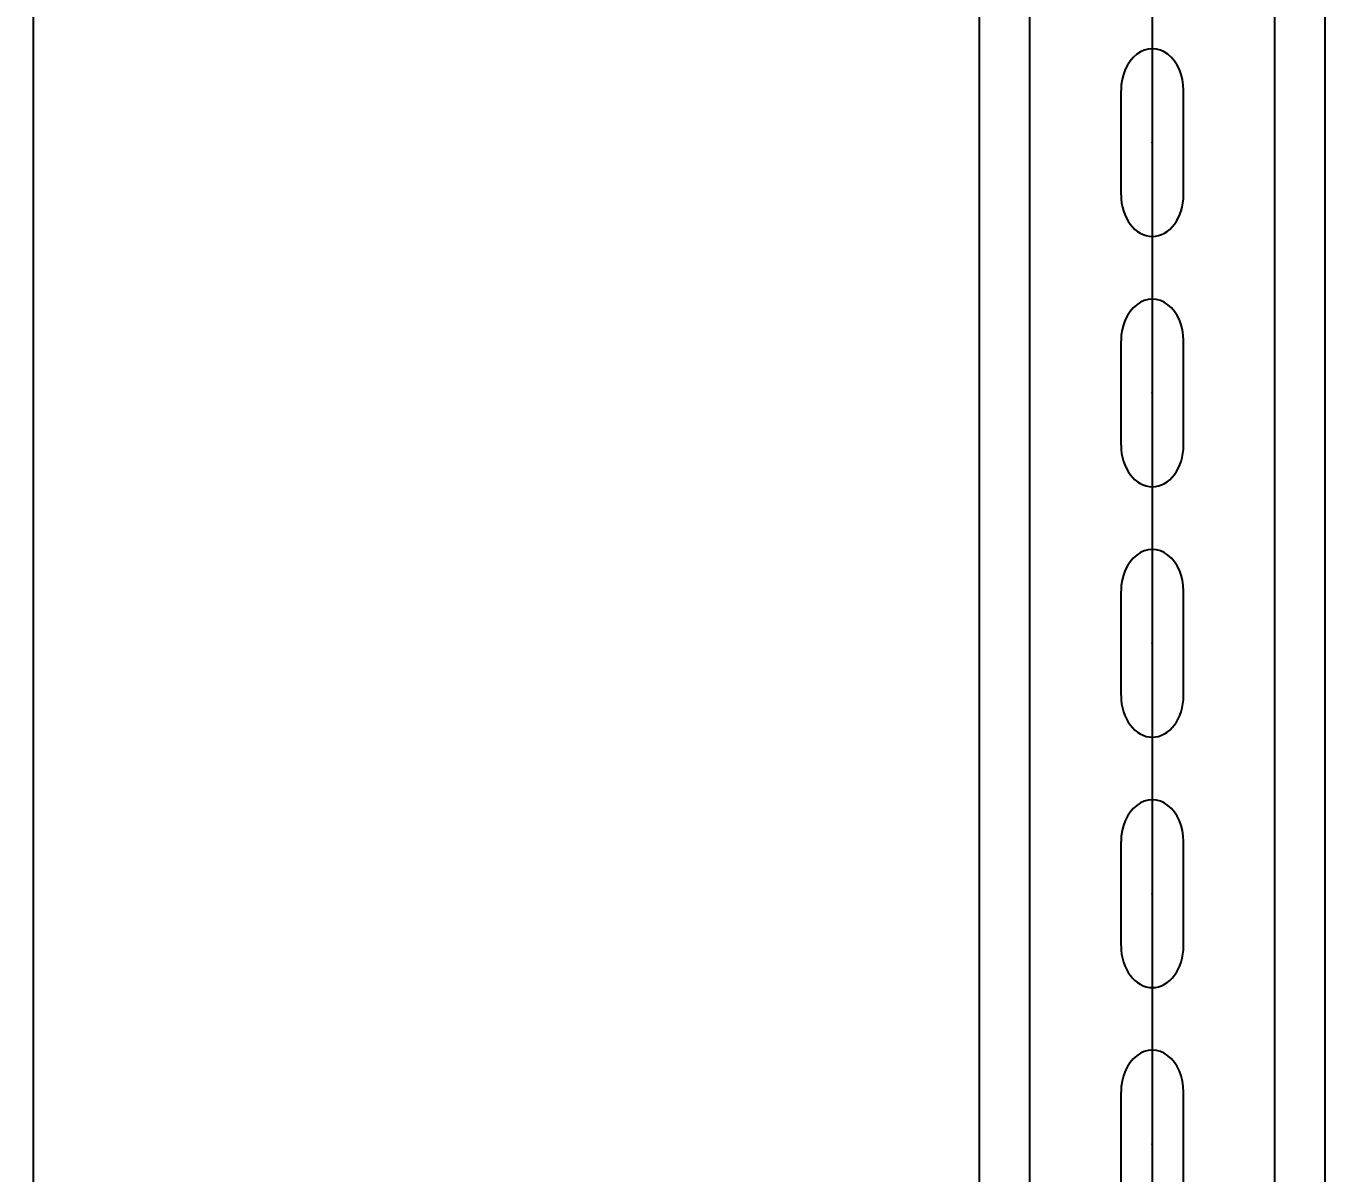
# Model space of a CAD drawing. Header units: inches. Extents: x 0 to 34.2, y 0 to 22.
# Drawn here: x 4.88 to 10.06, y 9.07 to 13.65 of the extents above; entities that cross this region are included whole.
import ezdxf
from ezdxf.enums import TextEntityAlignment as Align

# ---------------------------------------------------------------- set-up
doc = ezdxf.new("R2010")
doc.units = ezdxf.units.IN
doc.header["$MEASUREMENT"] = 0
doc.layers.add('PSYMS', color=7, linetype='Continuous')
doc.styles.get("Standard").update_dxf_attribs({"font": 'arial.ttf'})
doc.styles.add('WD', font='romans.shx', dxfattribs={"height": 0.185})
doc.dimstyles.get("Standard").update_dxf_attribs({"dimtxt": 0.18, "dimasz": 0.18, "dimexe": 0.18, "dimexo": 0.0625, "dimgap": 0.09, "dimtad": 0, "dimtih": 1, "dimtoh": 1, "dimdec": 4, "dimzin": 0, "dimdsep": 46, "dimtxsty": 'Standard', "dimcen": 0.09, "dimadec": 0, "dimazin": 0, "dimtfac": 1, "dimtdec": 4, "dimtofl": 0, "dimtmove": 0, "dimatfit": 3, "dimfxl": 1, "dimtolj": 1, "dimtzin": 0, "dimarcsym": 0})

# ---------------------------------------------------------------- blocks, each defined once
blk = doc.blocks.new('SEN-12P10')
at = {"color": 3, "linetype": 'Continuous'}
blk.add_line((0.0281, 9.8628), (0.0281, 1.1826), dxfattribs=at)
at = {"style": 'WD', "width": 0.7}
for tag, p in [('INST', (4.4375, 11.9821)), ('LOC', (4.4375, 11.8125)), ('DESC1', (4.4375, 11.6562)), ('DESC2', (4.4375, 11.5)), ('DESC3', (4.4375, 11.3521)), ('XREF', (4.4375, 10.7812))]:
    blk.add_attdef(tag, text='', height=0.125, dxfattribs=at).set_placement(p, align=Align.CENTER)
at = {"style": 'WD'}
blk.add_attdef('TAG1', text='', height=0.125, dxfattribs=at).set_placement((4.4375, 11.1875), align=Align.CENTER)
at = {"style": 'WD', "flags": 9}
blk.add_attdef('FAMILY', (4.6422, 11.1523), '', height=0.01, dxfattribs=at)
for tag, p in [('CAT', (4.6672, 11.1082)), ('ASSYCODE', (4.6675, 11.0714)), ('MFG', (4.6653, 11.0887))]:
    blk.add_attdef(tag, text='', height=0.01, dxfattribs=at).set_placement(p, align=Align.CENTER)
blk = doc.blocks.new('VDIN129B')
for p, q in [((-0.69, 0), (-0.69, 10.5)), ((-0.49, 0), (-0.49, 10.5)), ((0.49, 0), (0.49, 10.5)), ((0.69, 0), (0.69, 10.5)), ((-0.125, 6.2918), (-0.125, 6.7082)), ((0.125, 6.2918), (0.125, 6.7082)), ((-0.125, 5.2918), (-0.125, 5.7082)), ((0.125, 5.2918), (0.125, 5.7082)), ((-0.125, 4.2918), (-0.125, 4.7082)), ((0.125, 4.2918), (0.125, 4.7082)), ((-0.125, 3.2918), (-0.125, 3.7082)), ((0.125, 3.2918), (0.125, 3.7082)), ((-0.125, 2.2918), (-0.125, 2.7082)), ((0.125, 2.2918), (0.125, 2.7082))]:
    blk.add_line(p, q)
for centre, start_param, end_param in [((0, 6.7082), 4.712386, 7.853986), ((0, 6.2918), 1.570796, 4.712386), ((0, 5.7082), 4.712386, 7.853986), ((0, 5.2918), 1.570796, 4.712386), ((0, 4.7082), 4.712386, 7.853986), ((0, 4.2918), 1.570796, 4.712386), ((0, 3.7082), 4.712386, 7.853986), ((0, 3.2918), 1.570796, 4.712386), ((0, 2.7082), 4.712386, 7.853986)]:
    blk.add_ellipse(centre, major_axis=(0, 0.1668), ratio=0.749429, start_param=start_param, end_param=end_param)
for p in [(0, 6.5), (0, 5.5), (0, 4.5), (0, 3.5), (0, 2.5)]:
    blk.add_point(p)
at = {"flags": 11}
for p in [(0, 9.5), (0, 0.5)]:
    blk.add_attdef('NC', text='', height=0.01, dxfattribs=at).set_placement(p, align=Align.MIDDLE)
blk = doc.blocks.new('*D31')
at = {"color": 0, "lineweight": -2, "transparency": 16777216}
for p, q in [((9.375, 17.3125), (9.375, 4.8825)), ((4.875, 6.3125), (4.875, 4.8825)), ((5.055, 5.0625), (6.6581, 5.0625)), ((9.195, 5.0625), (7.5919, 5.0625))]:
    blk.add_line(p, q, dxfattribs=at)
at = {"color": 0, "transparency": 16777216}
for points in [[(5.055, 5.0925), (5.055, 5.0325), (4.875, 5.0625)], [(9.195, 5.0925), (9.195, 5.0325), (9.375, 5.0625)]]:
    blk.add_solid(points, dxfattribs=at)
at = {"layer": 'Defpoints', "color": 0, "transparency": 16777216}
for p in [(9.375, 17.375), (4.875, 6.375), (9.375, 5.0625)]:
    blk.add_point(p, dxfattribs=at)
at = {"color": 0, "transparency": 16777216, "insert": (7.125, 5.0625), "char_height": 0.18, "attachment_point": 5}
blk.add_mtext('\\A1;4.5000', dxfattribs=at)

msp = doc.modelspace()

# ---------------------------------------------------------------- block references
at = {"layer": 'PSYMS'}
for name, p in [('SEN-12P10', (4.875, 6.375)), ('VDIN129B', (9.375, 6.6875))]:
    msp.add_blockref(name, p, dxfattribs=at)

# ---------------------------------------------------------------- dimensions: what is measured, and where the dimension line sits
at = {"color": 2}
dim = msp.add_linear_dim(base=(9.375, 5.0625), p1=(4.875, 6.375), p2=(9.375, 17.375), dimstyle='Standard', dxfattribs=at)
dim.commit()
dim.dimension.update_dxf_attribs({"geometry": '*D31', "text_midpoint": (7.125, 5.0625)})

doc.saveas('drawing.dxf')
